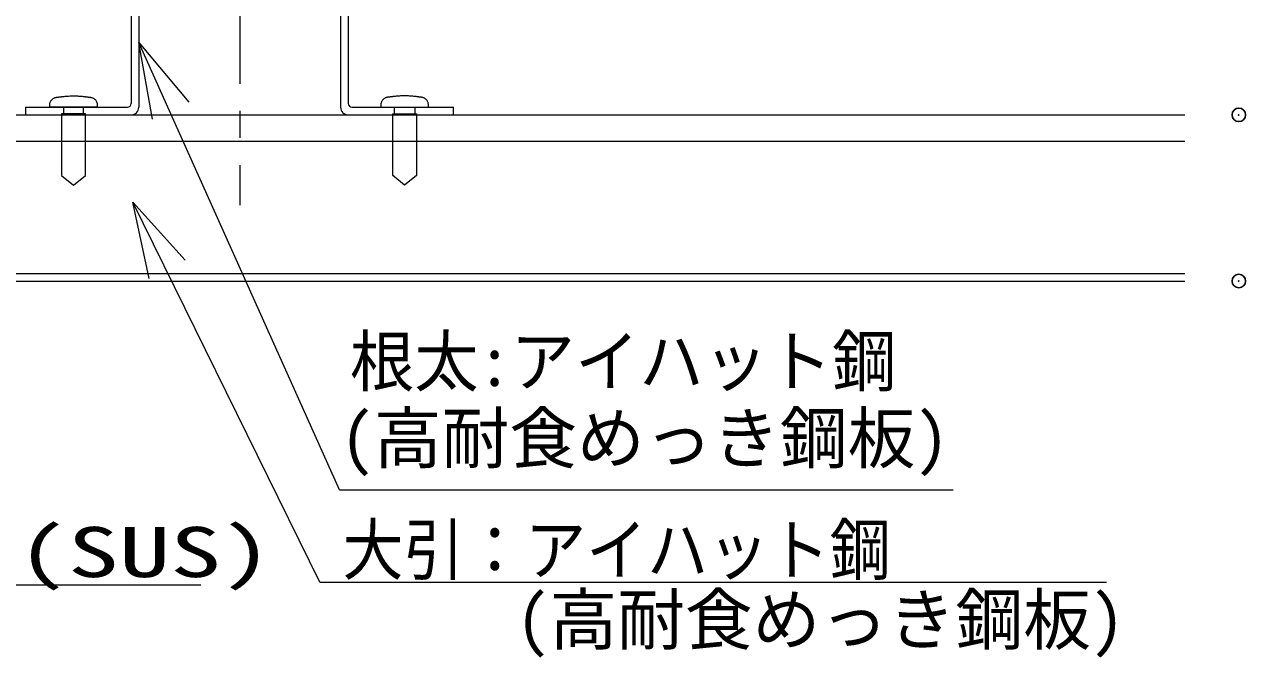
# Model space of a CAD drawing. Units: millimetres, scale not verified. Extents: x -12715 to 12220, y -3398 to 4210.
# Drawn here: x 3989.4 to 4246.5, y 2721.1 to 2854.5 of the extents above; entities that cross this region are included whole.
import ezdxf
from ezdxf.enums import TextEntityAlignment as Align

# ---------------------------------------------------------------- set-up
doc = ezdxf.new("R2010")
doc.units = ezdxf.units.MM
doc.header["$LTSCALE"] = 5.7
doc.header["$PDMODE"] = 32
doc.header["$PDSIZE"] = 2.85
doc.linetypes.add('CHAIN1', pattern=[8, 5, -1, 1, -1])
for name, color, linetype, lineweight in [('0-2_文字', 4, 'Continuous', 9), ('0-4_一般', 4, 'Continuous', 9), ('0-5_根太', 4, 'Continuous', 9), ('0-6_ビス', 2, 'Continuous', 9), ('0-A_大引', 4, 'Continuous', 9)]:
    doc.layers.add(name, color=color, linetype=linetype, lineweight=lineweight)
doc.layers.add('0-8_DEFPOINTS', color=7, linetype='Continuous')
doc.styles.add('ＭＳ ゴシック', font='')
doc.styles.get('ＭＳ ゴシック').set_extended_font_data('MS Gothic')

# ---------------------------------------------------------------- blocks, each defined once
blk = doc.blocks.new('グループ-272-1')
at = {"layer": '0-5_根太'}
for p, q in [((149486.5, -1981.4), (151886.5, -1981.4)), ((149486.5, -2045.4), (151886.5, -2045.4)), ((149486.5, -2137.4), (149772.5, -2137.4)), ((151600.5, -2137.4), (151886.5, -2137.4)), ((149486.5, -2201.4), (149740.5, -2201.4)), ((149772.5, -2233.4), (149772.5, -3285.4)), ((149836.5, -2201.4), (149836.5, -3317.4)), ((151536.5, -2201.4), (151536.5, -3317.4)), ((151600.5, -2233.4), (151600.5, -3285.4)), ((151632.5, -2201.4), (151886.5, -2201.4)), ((148886.5, -3317.4), (149740.5, -3317.4)), ((148886.5, -3381.4), (148886.5, -3317.4)), ((148886.5, -3381.4), (149772.5, -3381.4)), ((151600.5, -3381.4), (152486.5, -3381.4)), ((151632.5, -3317.4), (152486.5, -3317.4)), ((152486.5, -3381.4), (152486.5, -3317.4))]:
    blk.add_line(p, q, dxfattribs=at)
for centre, radius, start, end in [((149486.5, -2091.4), 110, 90, 270), ((149486.5, -2091.4), 46, 90, 270), ((151886.5, -2091.4), 110, 270, 90), ((151886.5, -2091.4), 46, 270, 90), ((149772.5, -2201.4), 64, 0, 90), ((151600.5, -2201.4), 64, 90, 180), ((149740.5, -2233.4), 32, 0, 90), ((151632.5, -2233.4), 32, 90, 180), ((149740.5, -3285.4), 32, 270, 0), ((151632.5, -3285.4), 32, 180, 270), ((149772.5, -3317.4), 64, 270, 0), ((151600.5, -3317.4), 64, 180, 270)]:
    blk.add_arc(centre, radius, start, end, dxfattribs=at)
blk = doc.blocks.new('グループ-280-1')
at = {"layer": '0-A_大引'}
for p, q in [((142726.5, -3381.4), (158646.5, -3381.4)), ((142726.5, -3601.4), (158646.5, -3601.4)), ((142726.5, -4717.4), (158646.5, -4717.4)), ((142726.5, -4781.4), (158646.5, -4781.4))]:
    blk.add_line(p, q, dxfattribs=at)
blk = doc.blocks.new('シンボル-24')
at = {"layer": '0-2_文字', "style": 'ＭＳ ゴシック', "width": 0.9}
blk.add_text('大引：アイハット鋼', height=417.9, dxfattribs=at).set_placement((-2575.2, -305.6), align=Align.BOTTOM_LEFT)
at = {"layer": '0-2_文字', "style": 'ＭＳ ゴシック'}
blk.add_text('\u3000\u3000 (高耐食めっき鋼板)', height=417.9, dxfattribs=at).set_placement((-2540, -894), align=Align.BOTTOM_LEFT)
blk = doc.blocks.new('シンボル-23')
at = {"layer": '0-2_文字', "style": 'ＭＳ ゴシック', "width": 0.95}
blk.add_text('根太:アイハット鋼', height=417.9, dxfattribs=at).set_placement((-1232, 430.3), align=Align.BOTTOM_LEFT)
at = {"layer": '0-2_文字', "style": 'ＭＳ ゴシック'}
blk.add_text('(高耐食めっき鋼板)', height=417.9, dxfattribs=at).set_placement((-1314.7, -217.8), align=Align.BOTTOM_LEFT)
blk = doc.blocks.new('グループ-209-1')
at = {"layer": '0-6_ビス'}
for p, q in [((-84.8, 237.4), (-84.8, 181.4)), ((84.8, 181.4), (84.8, 237.4))]:
    blk.add_line(p, q, dxfattribs=at)
for points in [[(-200, 237.4), (-200, 238.3), (-200, 239.3), (-200, 240.3), (-200, 241.2), (-200, 242.2), (-200, 243.1), (-200, 244.1), (-200, 245.1), (-200, 246), (-200, 247), (-200, 248), (-200, 248.9), (-200, 249.9), (-200, 250.9), (-200, 251.8), (-200, 252.8), (-200, 253.7), (-200, 254.7), (-200, 255.7), (-200, 256.6), (-200, 257.6), (-199.9, 260.8), (-199.6, 264.9), (-199, 269.1), (-198.1, 273.2), (-196.9, 277.4), (-195.5, 281.5), (-193.7, 285.6), (-191.6, 289.5), (-189.2, 293.4), (-186.6, 297.1), (-183.7, 300.5), (-180.5, 303.8), (-177.2, 306.9), (-173.6, 309.6), (-169.9, 312.1), (-166.1, 314.3), (-162.1, 316.3), (-158.1, 317.9)], [(-158.1, 317.9), (-154.1, 319.2), (-150.1, 320.3), (-146.1, 321), (-143.1, 321.5), (-141, 321.7), (-138.9, 322), (-136.9, 322.3), (-134.8, 322.5), (-132.7, 322.8), (-130.6, 323), (-128.6, 323.3), (-126.5, 323.6), (-124.4, 323.8), (-122.3, 324.1), (-120.2, 324.4), (-118.2, 324.6), (-116.1, 324.9), (-114, 325.2), (-111.9, 325.4), (-109.9, 325.7), (-107.8, 326), (-105.7, 326.2), (-103.6, 326.5), (-101.6, 326.8), (-97.6, 327.3), (-88.2, 328.4), (-78.8, 329.4), (-69.4, 330.3), (-60, 331.1), (-50.6, 331.7), (-41.2, 332.3), (-31.8, 332.7), (-22.4, 333), (-12.9, 333.3), (-3.5, 333.4), (5.9, 333.3), (15.3, 333.2), (24.7, 333), (34.1, 332.6)], [(34.1, 332.6), (43.5, 332.2), (52.9, 331.6), (62.4, 330.9), (71.8, 330.1), (81.2, 329.2), (90.6, 328.1), (100, 327), (102.1, 326.7), (104.2, 326.4), (106.2, 326.2), (108.3, 325.9), (110.4, 325.6), (112.5, 325.4), (114.5, 325.1), (116.6, 324.8), (118.7, 324.6), (120.8, 324.3), (122.8, 324), (124.9, 323.8), (127, 323.5), (129.1, 323.2), (131.1, 323), (133.2, 322.7), (135.3, 322.4), (137.4, 322.2), (139.5, 321.9), (141.5, 321.7), (143.6, 321.4), (147.1, 320.9), (151.1, 320), (155.1, 318.9), (159.1, 317.5), (163.1, 315.8), (167, 313.8), (170.8, 311.5), (174.5, 309), (178, 306.1), (181.3, 303), (184.4, 299.7)], [(63.5, 237.4), (44.7, 237.4), (25.9, 237.4), (7.1, 237.4), (-11.8, 237.4), (-30.6, 237.4), (-49.4, 237.4), (-68.2, 237.4), (-87.1, 237.4), (-105.9, 237.4), (-124.7, 237.4), (-143.5, 237.4), (-162.4, 237.4), (-181.2, 237.4), (-200, 237.4), (-200, 237.4)], [(184.4, 299.7), (187.3, 296.2), (189.8, 292.4), (192.1, 288.6), (194.2, 284.6), (195.9, 280.5), (197.3, 276.3), (198.4, 272.2), (199.2, 268), (199.7, 263.9), (200, 259.8), (200, 257.4), (200, 256.4), (200, 255.4), (200, 254.5), (200, 253.5), (200, 252.5), (200, 251.6), (200, 250.6), (200, 249.6), (200, 248.7), (200, 247.7), (200, 246.8), (200, 245.8), (200, 244.8), (200, 243.9), (200, 242.9), (200, 241.9), (200, 241), (200, 240), (200, 239.1), (200, 238.1), (195.3, 237.4), (176.5, 237.4), (157.6, 237.4), (138.8, 237.4), (120, 237.4), (101.2, 237.4), (82.4, 237.4), (63.5, 237.4)]]:
    blk.add_lwpolyline(points, dxfattribs=at)
blk.add_lwpolyline([(-100, 181.4), (-100, -336.4), (0, -418.6), (100, -336.4), (100, 181.4)], close=True, dxfattribs=at)
blk = doc.blocks.new('ナベテクス4x16')
at = {"layer": '0-6_ビス'}
blk.add_blockref('グループ-209-1', (0, 0), dxfattribs=at)

msp = doc.modelspace()

# ---------------------------------------------------------------- linework, layer by layer
at = {"layer": '0-2_文字'}
for p, q in [((4055.725, 2756.508), (4013.499, 2850.727)), ((4051.586, 2737.041), (4012.258, 2817.056)), ((4055.725, 2756.508), (4184.963, 2756.508)), ((3885.227, 2736.442), (4026.536, 2736.442)), ((4051.586, 2737.041), (4217.271, 2737.041))]:
    msp.add_line(p, q, dxfattribs=at)
for points in [[(4016.352, 2834.542), (4013.499, 2850.727), (4024.063, 2838.137)], [(4015.675, 2800.98), (4012.258, 2817.056), (4023.255, 2804.842)]]:
    msp.add_lwpolyline(points, dxfattribs=at)
at = {"layer": '0-4_一般', "linetype": 'CHAIN1'}
msp.add_line((4034.749, 2916.103), (4034.749, 2816.464), dxfattribs=at)
at = {"layer": '0-8_DEFPOINTS'}
for p in [(4245.108, 2835.464), (4245.108, 2800.464)]:
    msp.add_point(p, dxfattribs=at)

# ---------------------------------------------------------------- block references
at = {"layer": '0-2_文字', "xscale": 0.025, "yscale": 0.025}
for name, p in [('シンボル-23', (4088.762, 2764.46)), ('シンボル-24', (4120.767, 2743.147))]:
    msp.add_blockref(name, p, dxfattribs=at)
at = {"layer": '0-5_根太', "xscale": 0.025, "yscale": 0.025}
msp.add_blockref('グループ-272-1', (267.586, 2920), dxfattribs=at)
at = {"layer": '0-6_ビス', "yscale": 0.025}
for p, xscale in [((3999.749, 2831.13), 0.025), ((4069.475, 2831.13), -0.025)]:
    msp.add_blockref('ナベテクス4x16', p, dxfattribs=dict(at, xscale=xscale))
at = {"layer": '0-A_大引', "xscale": 0.025, "yscale": 0.025}
msp.add_blockref('グループ-280-1', (267.586, 2920), dxfattribs=at)

# ---------------------------------------------------------------- texts
at = {"layer": '0-2_文字', "style": 'ＭＳ ゴシック', "width": 1.5}
msp.add_text('(SUS)', height=10.56, dxfattribs=at).set_placement((3987.764, 2734.939), align=Align.BOTTOM_LEFT)

doc.saveas('drawing.dxf')
